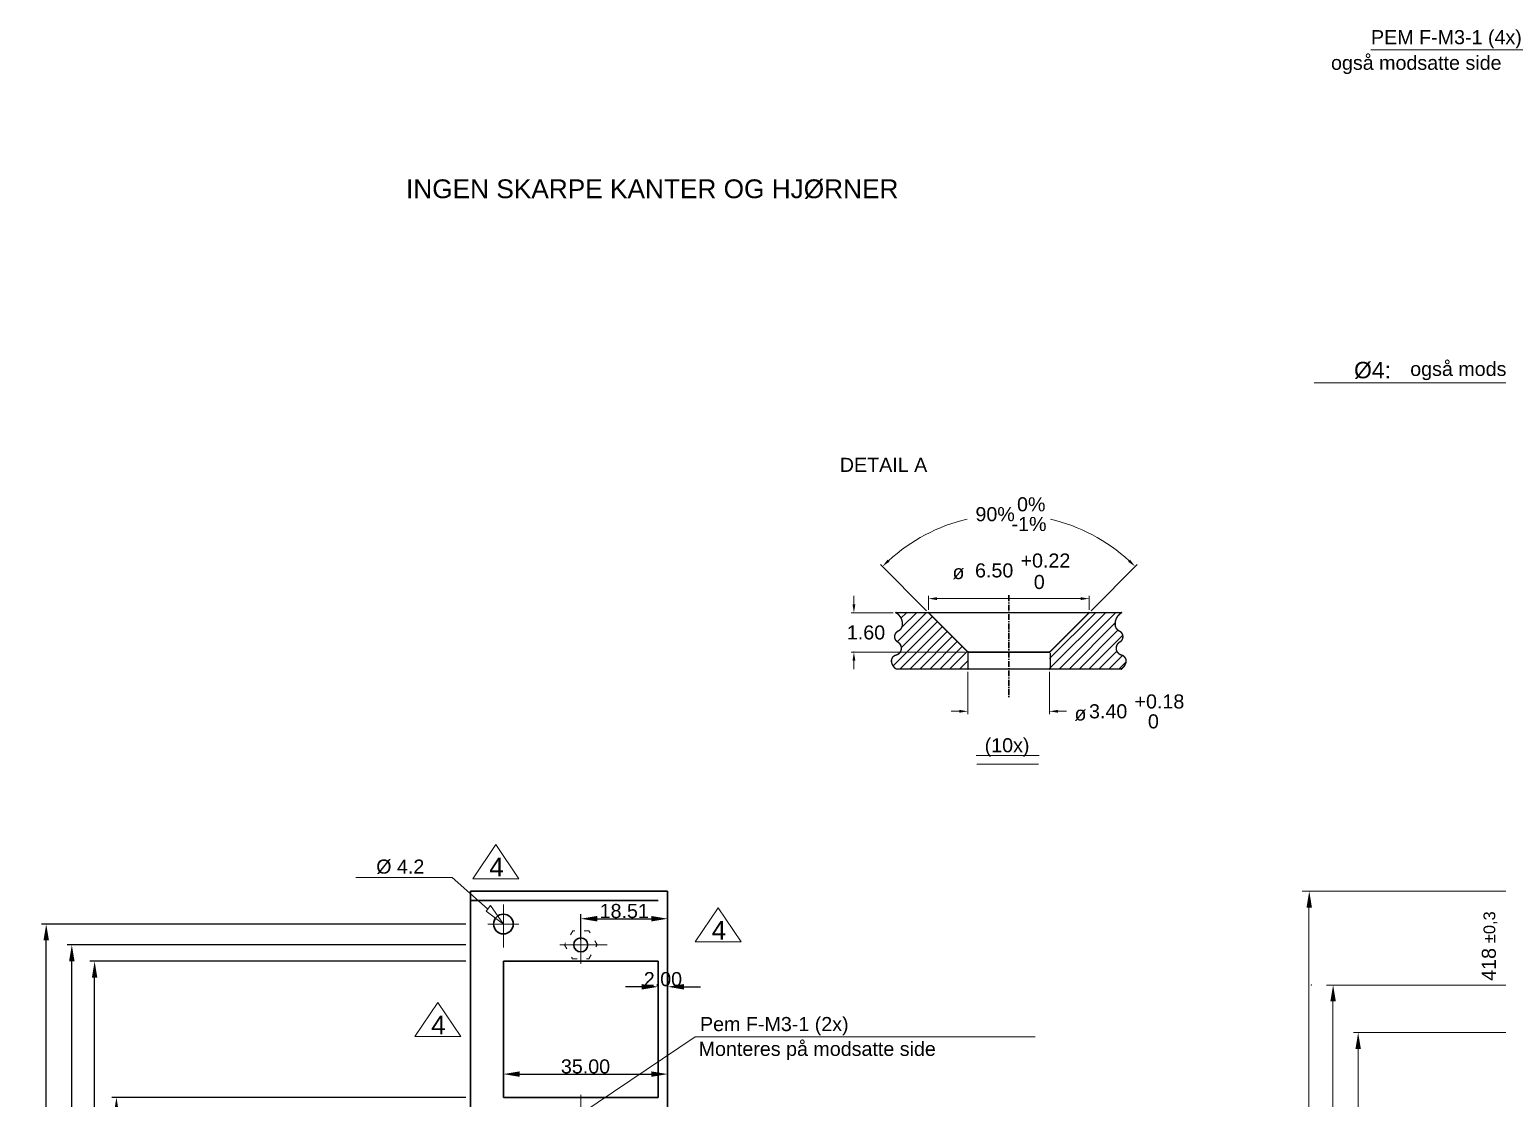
# Model space of a CAD drawing. Extents: x 23 to 957, y -82 to 697.
# Drawn here: x 23.1 to 335.9, y 456.3 to 684.1 of the extents above; entities that cross this region are included whole.
import ezdxf

# ---------------------------------------------------------------- set-up
doc = ezdxf.new("R2010")
doc.units = 0
doc.header["$MEASUREMENT"] = 0
doc.linetypes.add('CENTER', pattern=[2, 1.25, -0.25, 0.25, -0.25])
doc.linetypes.add('SKJUL1', pattern=[3, 1, -2])
doc.layers.get('0').update_dxf_attribs({"linetype": 'CONTINUOUS'})
doc.layers.get('DEFPOINTS').update_dxf_attribs({"linetype": 'CONTINUOUS'})
doc.layers.add('DIM', color=1, linetype='CONTINUOUS', lineweight=13)
doc.layers.add('EMNE', color=3, linetype='CONTINUOUS', lineweight=30)
doc.layers.get('0').off()
doc.styles.get("Standard").update_dxf_attribs({"font": 'arial.ttf'})
doc.dimstyles.get("Standard").update_dxf_attribs({"dimtxt": 0.18, "dimasz": 0.18, "dimexe": 0.18, "dimexo": 0.0625, "dimgap": 0.09, "dimtad": 0, "dimtih": 1, "dimtoh": 1, "dimdec": 4, "dimzin": 0, "dimdsep": 46, "dimtxsty": 'Standard', "dimcen": 0.09, "dimadec": 0, "dimazin": 0, "dimtfac": 1, "dimtdec": 4, "dimtofl": 0, "dimtmove": 0, "dimatfit": 3, "dimfxl": 0, "dimtolj": 1, "dimtzin": 0, "dimarcsym": 0})

# ---------------------------------------------------------------- blocks, each defined once
blk = doc.blocks.new('*D4')
at = {"color": 0, "linetype": 'ByBlock'}
for p, q in [((304.07, 690.18), (287.03, 690.18)), ((288.03, 651.68), (288.03, 686.68)), ((304.07, 648.18), (287.03, 648.18))]:
    blk.add_line(p, q, dxfattribs=at)
for points in [[(288.61, 686.68), (287.44, 686.68), (288.03, 690.18)], [(288.61, 651.68), (287.44, 651.68), (288.03, 648.18)]]:
    blk.add_solid(points, dxfattribs=at)
at = {"layer": 'DEFPOINTS', "color": 0, "linetype": 'ByBlock'}
for p in [(288.03, 690.18), (305.07, 690.18), (305.07, 648.18)]:
    blk.add_point(p, dxfattribs=at)
at = {"color": 0, "linetype": 'ByBlock'}
blk.add_text('42.00', height=3, rotation=90, dxfattribs=at).set_placement((286.53, 663.68))
blk = doc.blocks.new('*X1')
at = {"color": 0}
for p, q in [((20.45, 7.015), (22.435, 9)), ((20.45, 7.369), (22.081, 9)), ((20.789, 7), (22.789, 9)), ((21.142, 7), (22.779, 8.637)), ((21.496, 7), (22.877, 8.381)), ((21.849, 7), (23.048, 8.198)), ((22.203, 7), (22.839, 7.636)), ((22.556, 7), (23.04, 7.484)), ((22.91, 7), (23.164, 7.254))]:
    blk.add_line(p, q, dxfattribs=at)
blk = doc.blocks.new('*X0')
at = {"color": 0}
for p, q in [((15.006, 8.996), (15.01, 9)), ((15.041, 7.97), (16.071, 9)), ((15.172, 8.808), (15.364, 9)), ((15.201, 8.484), (15.718, 9)), ((14.892, 7.114), (16.464, 8.686)), ((14.975, 8.258), (15.061, 8.344)), ((15.132, 7), (16.641, 8.509)), ((15.183, 7.758), (16.287, 8.863)), ((15.485, 7), (16.818, 8.332)), ((15.839, 7), (16.994, 8.156)), ((16.192, 7), (17.171, 7.979)), ((16.546, 7), (17.348, 7.802)), ((16.899, 7), (17.525, 7.625)), ((17.253, 7), (17.55, 7.297))]:
    blk.add_line(p, q, dxfattribs=at)
blk = doc.blocks.new('*D93')
at = {"layer": 'DEFPOINTS', "color": 0}
for p in [(41.61, 456.59), (117.07, 456.59), (117.07, 76.53)]:
    blk.add_point(p, dxfattribs=at)
at = {"layer": 'DIM', "color": 0, "lineweight": -2}
for p, q in [((116.07, 456.59), (40.61, 456.59)), ((41.61, 80.03), (41.61, 453.09)), ((116.07, 76.53), (40.61, 76.53))]:
    blk.add_line(p, q, dxfattribs=at)
at = {"layer": 'DIM', "color": 0}
for points in [[(41.02, 453.09), (42.19, 453.09), (41.61, 456.59)], [(41.02, 80.03), (42.19, 80.03), (41.61, 76.53)]]:
    blk.add_solid(points, dxfattribs=at)
at = {"layer": 'DIM', "color": 0, "insert": (39.98, 266.56), "char_height": 3, "attachment_point": 5, "rotation": 90}
blk.add_mtext('\\A1;380.06', dxfattribs=at)
blk = doc.blocks.new('*D92')
at = {"layer": 'DEFPOINTS', "color": 0}
for p in [(36.96, 485.59), (117.07, 485.59), (118.29, 76.53)]:
    blk.add_point(p, dxfattribs=at)
at = {"layer": 'DIM', "color": 0, "lineweight": -2}
for p, q in [((116.07, 485.59), (35.96, 485.59)), ((36.96, 80.03), (36.96, 482.09)), ((117.29, 76.53), (35.96, 76.53))]:
    blk.add_line(p, q, dxfattribs=at)
at = {"layer": 'DIM', "color": 0}
for points in [[(36.37, 482.09), (37.54, 482.09), (36.96, 485.59)], [(36.37, 80.03), (37.54, 80.03), (36.96, 76.53)]]:
    blk.add_solid(points, dxfattribs=at)
at = {"layer": 'DIM', "color": 0, "insert": (35.33, 281.06), "char_height": 3, "attachment_point": 5, "rotation": 90}
blk.add_mtext('\\A1;409.06', dxfattribs=at)
blk = doc.blocks.new('*D91')
at = {"layer": 'DEFPOINTS', "color": 0}
for p in [(32.1, 489.09), (117.07, 489.09), (117.07, 76.53)]:
    blk.add_point(p, dxfattribs=at)
at = {"layer": 'DIM', "color": 0, "lineweight": -2}
for p, q in [((116.07, 489.09), (31.1, 489.09)), ((32.1, 80.03), (32.1, 485.59)), ((116.07, 76.53), (31.1, 76.53))]:
    blk.add_line(p, q, dxfattribs=at)
at = {"layer": 'DIM', "color": 0}
for points in [[(31.52, 485.59), (32.69, 485.59), (32.1, 489.09)], [(31.52, 80.03), (32.69, 80.03), (32.1, 76.53)]]:
    blk.add_solid(points, dxfattribs=at)
at = {"layer": 'DIM', "color": 0, "insert": (30.48, 282.81), "char_height": 3, "attachment_point": 5, "rotation": 90}
blk.add_mtext('\\A1;412.56', dxfattribs=at)
blk = doc.blocks.new('*D90')
at = {"layer": 'DEFPOINTS', "color": 0}
for p in [(26.64, 493.53), (117.07, 493.53), (117.07, 76.53)]:
    blk.add_point(p, dxfattribs=at)
at = {"layer": 'DIM', "color": 0, "lineweight": -2}
for p, q in [((116.07, 493.53), (25.64, 493.53)), ((26.64, 80.03), (26.64, 490.03)), ((116.07, 76.53), (25.64, 76.53))]:
    blk.add_line(p, q, dxfattribs=at)
at = {"layer": 'DIM', "color": 0}
for points in [[(26.06, 490.03), (27.23, 490.03), (26.64, 493.53)], [(26.06, 80.03), (27.23, 80.03), (26.64, 76.53)]]:
    blk.add_solid(points, dxfattribs=at)
at = {"layer": 'DIM', "color": 0, "insert": (25.02, 285.03), "char_height": 3, "attachment_point": 5, "rotation": 90}
blk.add_mtext('\\A1;417.00', dxfattribs=at)
blk = doc.blocks.new('*D81')
at = {"layer": 'DEFPOINTS', "color": 0}
for p in [(124.07, 461.56), (159.07, 461.56), (159.07, 461.56)]:
    blk.add_point(p, dxfattribs=at)
at = {"layer": 'DIM', "color": 0, "lineweight": -2}
blk.add_line((127.57, 461.56), (155.57, 461.56), dxfattribs=at)
at = {"layer": 'DIM', "color": 0}
for points in [[(127.57, 462.14), (127.57, 460.97), (124.07, 461.56)], [(155.57, 462.14), (155.57, 460.97), (159.07, 461.56)]]:
    blk.add_solid(points, dxfattribs=at)
at = {"layer": 'DIM', "color": 0, "insert": (141.57, 463.18), "char_height": 3, "attachment_point": 5}
blk.add_mtext('\\A1;35.00', dxfattribs=at)
blk = doc.blocks.new('*D94')
at = {"layer": 'DEFPOINTS', "color": 0}
for p in [(159.07, 494.66), (140.56, 489.1), (159.07, 489.1)]:
    blk.add_point(p, dxfattribs=at)
at = {"layer": 'DIM', "color": 0, "lineweight": -2}
for p, q in [((140.56, 490.1), (140.56, 495.66)), ((144.06, 494.66), (155.57, 494.66)), ((159.07, 490.1), (159.07, 495.66))]:
    blk.add_line(p, q, dxfattribs=at)
at = {"layer": 'DIM', "color": 0}
for points in [[(144.06, 495.24), (144.06, 494.07), (140.56, 494.66)], [(155.57, 495.24), (155.57, 494.07), (159.07, 494.66)]]:
    blk.add_solid(points, dxfattribs=at)
at = {"layer": 'DIM', "color": 0, "insert": (149.82, 496.28), "char_height": 3, "attachment_point": 5}
blk.add_mtext('\\A1;18.51', dxfattribs=at)
blk = doc.blocks.new('*D95')
at = {"layer": 'DEFPOINTS', "color": 0}
for p in [(157.07, 482.6), (159.07, 482.6), (159.07, 480.16)]:
    blk.add_point(p, dxfattribs=at)
at = {"layer": 'DIM', "color": 0, "lineweight": -2}
for p, q in [((153.57, 480.16), (150.07, 480.16)), ((157.07, 481.6), (157.07, 479.16)), ((159.07, 481.6), (159.07, 479.16)), ((162.57, 480.16), (166.07, 480.16))]:
    blk.add_line(p, q, dxfattribs=at)
at = {"layer": 'DIM', "color": 0}
for points in [[(153.57, 480.74), (153.57, 479.57), (157.07, 480.16)], [(162.57, 480.74), (162.57, 479.57), (159.07, 480.16)]]:
    blk.add_solid(points, dxfattribs=at)
at = {"layer": 'DIM', "color": 0, "insert": (158.07, 481.78), "char_height": 3, "attachment_point": 5}
blk.add_mtext('\\A1;2.00', dxfattribs=at)

msp = doc.modelspace()

# ---------------------------------------------------------------- linework, layer by layer
at = {"layer": 'DEFPOINTS', "color": 0, "linetype": 'ByBlock'}
msp.add_point((159.07282, 499.52671), dxfattribs=at)
msp.add_point((159.07282, 499.52671), dxfattribs=at)
at = {"layer": 'DIM'}
for p, q in [((352.41858, 679.71428), (308.89858, 679.71428)), ((371.14412, 608.79671), (296.81412, 608.79671)), ((224.82024, 529.43343), (238.24956, 529.43343)), ((224.98604, 527.61038), (238.08377, 527.61038)), ((122.4637, 510.44799), (117.54846, 503.18941)), ((122.4637, 510.44799), (127.37895, 503.18941)), ((113.15694, 503.43773), (92.60866, 503.43773)), ((120.68167, 496.78375), (113.15694, 503.43773)), ((117.54846, 503.18941), (127.37895, 503.18941)), ((124.07412, 488.52671), (124.07412, 497.69824)), ((121.31676, 497.48451), (120.39764, 496.28303)), ((120.39764, 496.28303), (124.07412, 493.52671)), ((124.07412, 493.52671), (121.31676, 497.48451)), ((169.8491, 496.99266), (164.93385, 489.73408)), ((169.8491, 496.99266), (174.76435, 489.73408)), ((120.75581, 493.52671), (127.39243, 493.52671)), ((164.93385, 489.73408), (174.76435, 489.73408)), ((110.07889, 476.80967), (105.16364, 469.55109)), ((110.07889, 476.80967), (114.99413, 469.55109)), ((105.16364, 469.55109), (114.99413, 469.55109)), ((140.56412, 453.08839), (164.90419, 469.48245)), ((164.90419, 469.48245), (237.39628, 469.48245))]:
    msp.add_line(p, q, dxfattribs=at)
at = {"layer": 'DIM', "linetype": 'ByBlock'}
for p, q in [((204.39825, 570.10462), (214.23902, 560.26385)), ((259.12832, 570.10462), (249.28755, 560.26385)), ((198.76328, 561.63958), (198.76328, 563.43958)), ((214.66328, 560.43958), (214.66328, 563.43958)), ((248.86328, 560.43958), (248.86328, 563.43958)), ((216.46328, 562.83958), (247.06328, 562.83958)), ((207.16328, 559.83958), (198.16328, 559.83958)), ((222.46328, 551.43958), (198.16328, 551.43958)), ((198.76328, 549.63958), (198.76328, 547.83958)), ((223.06328, 547.23958), (223.06328, 538.23958)), ((240.46328, 547.23958), (240.46328, 538.23958)), ((221.26328, 538.83958), (219.46328, 538.83958)), ((242.26328, 538.83958), (244.06328, 538.83958)), ((356.11412, 480.52671), (299.4766, 480.52671)), ((300.82246, 80.02671), (300.82246, 477.02671))]:
    msp.add_line(p, q, dxfattribs=at)
at = {"layer": 'DIM', "color": 1, "linetype": 'ByBlock'}
for p, q in [((359.07412, 500.52671), (294.29889, 500.52671)), ((295.70047, 80.02671), (295.70047, 497.02671)), ((373.78412, 470.38671), (305.22562, 470.38671)), ((306.22562, 80.02671), (306.22562, 466.88671))]:
    msp.add_line(p, q, dxfattribs=at)
at = {"layer": 'DIM', "color": 1, "linetype": 'Continuous'}
for p, q in [((140.56412, 493.12363), (140.56412, 485.07362)), ((146.16213, 489.08839), (136.10887, 489.08839)), ((140.56412, 457.11339), (140.56412, 449.06338))]:
    msp.add_line(p, q, dxfattribs=at)
at = {"layer": 'DIM', "color": 1, "linetype": 'SKJUL1'}
msp.add_lwpolyline([(138.81277, 486.09832), (142.27683, 486.08289), (144.02222, 489.07515), (142.30355, 492.08283), (138.83948, 492.09826), (137.09409, 489.106)], close=True, dxfattribs=at)
at = {"layer": 'DIM', "linetype": 'ByBlock'}
for start, end in [(103.447089, 132.292861), (47.707139, 76.552911)]:
    msp.add_arc((231.76328, 542.73958), 38.1, start, end, dxfattribs=at)
for p in [(248.86328, 562.83958), (198.76328, 551.43958), (240.46328, 538.83958), (296.23562, 480.52671)]:
    msp.add_point(p, dxfattribs=at)
at = {"layer": 'DIM', "color": 1, "linetype": 'ByBlock'}
for p in [(157.07412, 471.52671), (306.22562, 470.38671)]:
    msp.add_point(p, dxfattribs=at)
at = {"layer": 'DIM', "linetype": 'ByBlock'}
for points in [[(206.33208, 570.70564), (205.91796, 571.13981), (204.82251, 569.68035)], [(257.19449, 570.70564), (257.60861, 571.13981), (258.70405, 569.68035)], [(199.06328, 561.63958), (198.46328, 561.63958), (198.76328, 559.83958)], [(216.46328, 562.53958), (216.46328, 563.13958), (214.66328, 562.83958)], [(247.06328, 562.53958), (247.06328, 563.13958), (248.86328, 562.83958)], [(199.06328, 549.63958), (198.46328, 549.63958), (198.76328, 551.43958)], [(221.26328, 538.53958), (221.26328, 539.13958), (223.06328, 538.83958)], [(242.26328, 538.53958), (242.26328, 539.13958), (240.46328, 538.83958)], [(301.46561, 477.02671), (300.29895, 477.02671), (300.88228, 480.52671)]]:
    msp.add_solid(points, dxfattribs=at)
at = {"layer": 'DIM', "color": 1, "linetype": 'ByBlock'}
for points in [[(296.3738, 497.02671), (295.20713, 497.02671), (295.79046, 500.52671)], [(306.80895, 466.88671), (305.64228, 466.88671), (306.22562, 470.38671)]]:
    msp.add_solid(points, dxfattribs=at)
at = {"layer": 'EMNE'}
for p, q in [((159.07282, 500.52671), (117.07282, 500.52671)), ((117.07282, 498.52671), (157.07282, 498.52671)), ((117.07412, 500.52671), (117.07412, 371.5551)), ((159.07282, 76.52671), (159.07282, 500.52671)), ((124.06824, 456.5851), (124.06824, 485.5851)), ((124.06824, 485.5851), (157.06824, 485.5851)), ((157.06824, 485.5851), (157.06824, 456.5851)), ((157.06824, 456.5851), (124.06824, 456.5851))]:
    msp.add_line(p, q, dxfattribs=at)
at = {"layer": 'EMNE', "color": 3, "linetype": 'CENTER'}
msp.add_lwpolyline([(231.76328, 563.5497), (231.76328, 541.83958)], dxfattribs=at)
at = {"layer": 'EMNE', "const_width": 0.3}
for points in [[(207.76328, 559.83958, -0.134794699), (208.81696, 558.65232, -0.142146428), (209.08029, 557.16717, -0.260811966), (208.21292, 555.94493, 0.281141839), (207.44393, 554.76941, 0.276874424), (208.09417, 553.60435, -0.251153011), (208.86211, 552.37165, -0.360663199), (207.7346, 550.81636, 0.399306398), (206.78939, 549.30785, 0.096696263), (207.11945, 548.51141, 0.089469156), (207.76328, 547.83958)], [(255.76328, 559.83958, 0.134794699), (254.7096, 558.65232, 0.142146428), (254.44628, 557.16717, 0.260811966), (255.31365, 555.94493, -0.281141839), (256.08263, 554.76941, -0.276874424), (255.43239, 553.60435, 0.251153011), (254.66446, 552.37165, 0.360663199), (255.79196, 550.81636, -0.399306398), (256.73717, 549.30785, -0.096696263), (256.40712, 548.51141, -0.089469156), (255.76328, 547.83958)]]:
    msp.add_lwpolyline(points, format="xyb", dxfattribs=at)
for points in [[(207.76328, 559.83958), (255.76328, 559.83958)], [(223.06328, 551.43958), (214.66328, 559.83958)], [(240.46328, 551.43958), (248.86328, 559.83958)], [(223.06328, 551.43958), (240.46328, 551.43958)], [(223.06328, 551.43958), (223.06328, 547.83958)], [(240.6148, 551.28807), (240.6148, 547.68807)], [(207.76328, 547.83958), (255.76328, 547.83958)]]:
    msp.add_lwpolyline(points, dxfattribs=at)
at = {"layer": 'EMNE'}
msp.add_circle((124.07412, 493.52671), 2.1, dxfattribs=at)
at = {"layer": 'EMNE', "linetype": 'Continuous'}
msp.add_circle((140.56412, 489.08839), 1.5, dxfattribs=at)
at = {"layer": 'EMNE', "linetype": 'ByBlock'}
for p in [(207.76328, 559.83958), (214.66328, 559.83958), (214.66328, 559.83958), (248.86328, 559.83958), (248.86328, 559.83958), (255.76328, 559.83958), (223.06328, 551.43958), (223.06328, 551.43958), (240.46328, 551.43958), (223.06328, 547.83958), (240.46328, 547.83958), (255.76328, 547.83958)]:
    msp.add_point(p, dxfattribs=at)

# ---------------------------------------------------------------- block references
at = {"layer": 'EMNE', "color": 3, "xscale": 6, "yscale": 6, "zscale": 6}
for name in ['*X0', '*X1']:
    msp.add_blockref(name, (117.76328, 505.83958), dxfattribs=at)

# ---------------------------------------------------------------- texts
at = {"layer": 'DIM'}
for s, height, p in [('PEM F-M3-1 (4x)', 3, (308.96139, 680.94016)), ('også modsatte side', 3, (300.43412, 675.48671)), ('INGEN SKARPE KANTER OG HJØRNER', 4, (103.31926, 648.14224)), ('Ø4:', 3.5, (305.34412, 609.77671)), ('også modsatte ende', 3, (317.31412, 610.27671)), ('ø', 3, (219.76276, 567.00899)), ('0', 3, (237.10044, 564.88869)), ('ø', 3, (245.76241, 536.88193)), ('0', 3, (261.41623, 535.20103)), ('(10x)', 3, (226.62798, 530.10762)), ('Ø 4.2', 3, (96.97103, 504.26502)), ('4', 4, (121.05935, 503.6577)), ('4', 4, (168.44475, 490.20238)), ('4', 4, (108.67453, 470.01939)), ('Pem F-M3-1 (2x)', 3, (165.96958, 470.72305)), ('Monteres på modsatte side', 3, (165.6758, 465.43709))]:
    msp.add_text(s, height=height, dxfattribs=at).set_placement(p)
at = {"layer": 'DIM', "linetype": 'ByBlock'}
for s, p in [('90%', (224.66328, 579.33958)), (' 0%', (232.36328, 581.43958)), ('-1%', (232.36328, 577.23958)), ('6.50', (224.5773, 567.35493)), ('+0.22', (234.2773, 569.45493)), ('1.60', (197.26328, 554.13958)), ('+0.18', (258.56328, 539.43958)), ('3.40', (248.86328, 537.33958))]:
    msp.add_text(s, height=3, dxfattribs=at).set_placement(p)
at = {"layer": 'DIM'}
for s, height, p in [('±0,3', 2.5, (335.43034, 489.46089)), ('418', 3, (335.55754, 481.43151))]:
    msp.add_text(s, height=height, rotation=90, dxfattribs=at).set_placement(p)
at = {"layer": 'EMNE'}
msp.add_text('DETAIL A', height=3, dxfattribs=at).set_placement((195.76328, 589.83958))

# ---------------------------------------------------------------- dimensions: what is measured, and where the dimension line sits
at = {"layer": 'DIM', "linetype": 'Continuous'}
dim = msp.add_linear_dim(base=(336.5699, 668.52671), p1=(353.61646, 626.52671), p2=(353.61646, 668.52671), angle=90, dimstyle='Standard', dxfattribs=at)
dim.commit()
dim.dimension.update_dxf_attribs({"geometry": '*D4', "text_midpoint": (333.5699, 647.52671), "insert": (48.54234, -21.65)})
at = {"layer": 'DIM'}
for base, p1, p2, picture, middle in [((159.07282, 494.65822), (140.56412, 489.09863), (159.07282, 489.09863), '*D94', (149.81847, 496.27994)), ((159.07282, 480.15771), (157.06824, 482.60093), (159.07282, 482.60093), '*D95', (158.07053, 481.77943)), ((159.07282, 461.55794), (124.06824, 461.55794), (159.07282, 461.55794), '*D81', (141.57053, 463.18068))]:
    dim = msp.add_linear_dim(base=base, p1=p1, p2=p2, dimstyle='Standard', override={"dimtxt": 3, "dimasz": 3.5, "dimexe": 1, "dimexo": 1, "dimtad": 1, "dimtih": 0, "dimtoh": 0, "dimdec": 2, "dimtdec": 2, "dimtix": 1, "dimtmove": 2}, dxfattribs=at)
    dim.commit()
    dim.dimension.update_dxf_attribs({"geometry": picture, "text_midpoint": middle})
for base, p1, p2, picture, middle in [((26.64452, 493.52671), (117.07282, 76.52671), (117.07412, 493.52671), '*D90', (25.0228, 285.02671)), ((32.10374, 489.08839), (117.07282, 76.52671), (117.07412, 489.08839), '*D91', (30.48202, 282.80755)), ((36.95637, 485.5851), (118.28703, 76.52671), (117.07412, 485.5851), '*D92', (35.33465, 281.05591)), ((41.60681, 456.5851), (117.07412, 76.52671), (117.07412, 456.5851), '*D93', (39.98407, 266.55591))]:
    dim = msp.add_linear_dim(base=base, p1=p1, p2=p2, angle=90, dimstyle='Standard', override={"dimtxt": 3, "dimasz": 3.5, "dimexe": 1, "dimexo": 1, "dimtad": 1, "dimtih": 0, "dimtoh": 0, "dimdec": 2, "dimtdec": 2, "dimtix": 1, "dimtmove": 2}, dxfattribs=at)
    dim.commit()
    dim.dimension.update_dxf_attribs({"geometry": picture, "text_midpoint": middle})

doc.saveas('drawing.dxf')
